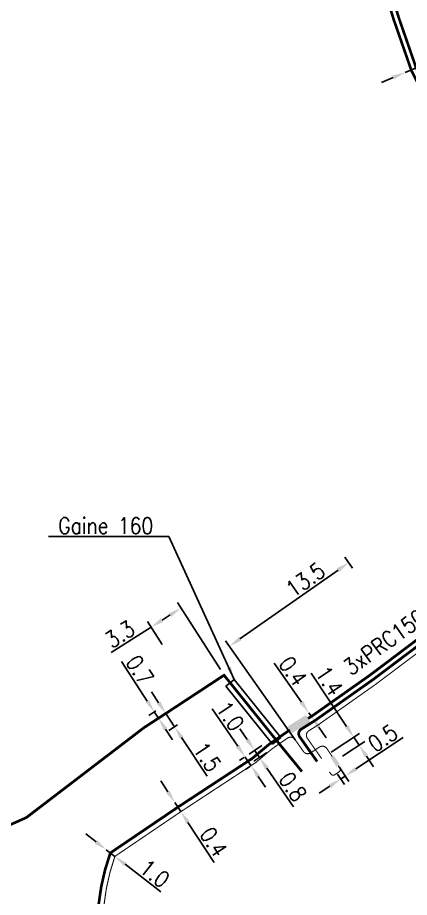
# Model space of a CAD drawing. Header units: millimetres. Extents: x 164000 to 164746, y 152000 to 152990.
# Drawn here: x 164122.2 to 164158.5, y 152680.2 to 152761.8 of the extents above; entities that cross this region are included whole.
import ezdxf
from ezdxf.enums import TextEntityAlignment as Align

# ---------------------------------------------------------------- set-up
doc = ezdxf.new("R2010")
doc.units = ezdxf.units.MM
doc.header["$PDMODE"] = 34
doc.layers.get('0').update_dxf_attribs({"linetype": 'CONTINUOUS'})
doc.layers.get('Defpoints').update_dxf_attribs({"linetype": 'CONTINUOUS'})
for name, color, linetype in [('M_120', 5, 'M_ST_13'), ('M_300', 7, 'CONTINUOUS'), ('M_400', 7, 'CONTINUOUS')]:
    doc.layers.add(name, color=color, linetype=linetype)
doc.styles.get("Standard").update_dxf_attribs({"font": 'romans.shx', "width": 0.85})
doc.linetypes.add('M_ST_13', pattern='A,5,-0.3,["oo",Standard,S=1.5,R=0,X=0,Y=-0.5],-3', length=8.3)
doc.dimstyles.get("Standard").update_dxf_attribs({"dimtxt": 1.5, "dimasz": 1.2, "dimexe": 0.625, "dimexo": 0.625, "dimgap": 0.25, "dimtad": 1, "dimdec": 1, "dimzin": 0, "dimdsep": 46, "dimtxsty": 'Standard', "dimcen": -0.5, "dimadec": 0, "dimazin": 0, "dimtfac": 1, "dimtdec": 1, "dimtmove": 0, "dimatfit": 3, "dimfxl": 0, "dimtolj": 1, "dimtzin": 0, "dimarcsym": 0})

# ---------------------------------------------------------------- blocks, each defined once
blk = doc.blocks.new('*D48')
at = {"layer": 'Defpoints', "color": 0, "linetype": 'Continuous', "transparency": 16777216}
for p in [(164130.456, 152684.621), (164130.456, 152684.621), (164131.247, 152684.008)]:
    blk.add_point(p, dxfattribs=at)
at = {"layer": 'M_120', "color": 0, "linetype": 'Continuous', "lineweight": -2, "transparency": 16777216}
for p, q in [((164129.508, 152685.356), (164128.559, 152686.091)), ((164130.456, 152684.621), (164131.247, 152684.008)), ((164132.195, 152683.273), (164135.506, 152680.707))]:
    blk.add_line(p, q, dxfattribs=at)
at = {"layer": 'M_120', "color": 0, "linetype": 'Continuous', "transparency": 16777216}
for points in [[(164129.63, 152685.514), (164129.385, 152685.198), (164130.456, 152684.621)], [(164132.318, 152683.431), (164132.073, 152683.115), (164131.247, 152684.008)]]:
    blk.add_solid(points, dxfattribs=at)
at = {"layer": 'M_120', "color": 0, "linetype": 'Continuous', "transparency": 16777216, "insert": (164134.938, 152682.413), "char_height": 1.5, "attachment_point": 5, "rotation": 322.22213}
blk.add_mtext('\\A1;1.0', dxfattribs=at)
blk = doc.blocks.new('*D49')
at = {"layer": 'Defpoints', "color": 0, "linetype": 'Continuous', "transparency": 16777216}
for p in [(164136.817, 152688.997), (164136.817, 152688.997), (164137.364, 152688.16)]:
    blk.add_point(p, dxfattribs=at)
at = {"layer": 'M_120', "color": 0, "linetype": 'Continuous', "lineweight": -2, "transparency": 16777216}
for p, q in [((164136.159, 152690.001), (164135.502, 152691.005)), ((164136.817, 152688.997), (164137.364, 152688.16)), ((164138.022, 152687.156), (164140.45, 152683.448))]:
    blk.add_line(p, q, dxfattribs=at)
at = {"layer": 'M_120', "color": 0, "linetype": 'Continuous', "transparency": 16777216}
for points in [[(164136.327, 152690.111), (164135.992, 152689.891), (164136.817, 152688.997)], [(164138.189, 152687.266), (164137.854, 152687.047), (164137.364, 152688.16)]]:
    blk.add_solid(points, dxfattribs=at)
at = {"layer": 'M_120', "color": 0, "linetype": 'Continuous', "transparency": 16777216, "insert": (164140.401, 152685.348), "char_height": 1.5, "attachment_point": 5, "rotation": 303.21396}
blk.add_mtext('\\A1;0.4', dxfattribs=at)
blk = doc.blocks.new('*D50')
at = {"layer": 'Defpoints', "color": 0, "linetype": 'Continuous', "transparency": 16777216}
for p in [(164152.901, 152711.26), (164153.627, 152710.226), (164148.322, 152694.299)]:
    blk.add_point(p, dxfattribs=at)
at = {"layer": 'M_120', "color": 0, "linetype": 'Continuous', "lineweight": -2, "transparency": 16777216}
for p, q in [((164153.268, 152710.737), (164152.541, 152711.771)), ((164142.838, 152704.186), (164151.919, 152710.569)), ((164147.962, 152694.811), (164141.497, 152704.007))]:
    blk.add_line(p, q, dxfattribs=at)
at = {"layer": 'M_120', "color": 0, "linetype": 'Continuous', "transparency": 16777216}
for points in [[(164151.804, 152710.733), (164152.034, 152710.406), (164152.901, 152711.26)], [(164142.723, 152704.35), (164142.953, 152704.022), (164141.857, 152703.496)]]:
    blk.add_solid(points, dxfattribs=at)
at = {"layer": 'M_120', "color": 0, "linetype": 'Continuous', "transparency": 16777216, "insert": (164148.899, 152709.669), "char_height": 1.5, "attachment_point": 5, "rotation": 35.10574}
blk.add_mtext('\\A1;13.5', dxfattribs=at)
blk = doc.blocks.new('*D51')
at = {"layer": 'Defpoints', "color": 0, "linetype": 'Continuous', "transparency": 16777216}
for p in [(164143.3, 152693.243), (164143.717, 152693.527), (164144.279, 152692.7)]:
    blk.add_point(p, dxfattribs=at)
at = {"layer": 'M_120', "color": 0, "linetype": 'Continuous', "lineweight": -2, "transparency": 16777216}
for p, q in [((164142.624, 152694.235), (164140.266, 152697.698)), ((164143.2, 152693.175), (164142.783, 152692.891)), ((164143.863, 152692.416), (164143.3, 152693.243)), ((164143.763, 152692.348), (164143.346, 152692.065)), ((164144.538, 152691.424), (164145.213, 152690.432))]:
    blk.add_line(p, q, dxfattribs=at)
at = {"layer": 'M_120', "color": 0, "linetype": 'Continuous', "transparency": 16777216}
for points in [[(164142.79, 152694.347), (164142.459, 152694.122), (164143.3, 152693.243)], [(164144.703, 152691.537), (164144.373, 152691.312), (164143.863, 152692.416)]]:
    blk.add_solid(points, dxfattribs=at)
at = {"layer": 'M_120', "color": 0, "linetype": 'Continuous', "transparency": 16777216, "insert": (164141.934, 152697.025), "char_height": 1.5, "attachment_point": 5, "rotation": 304.24999}
blk.add_mtext('\\A1;1.0', dxfattribs=at)
blk = doc.blocks.new('*D52')
at = {"layer": 'Defpoints', "color": 0, "linetype": 'Continuous', "transparency": 16777216}
for p in [(164145.383, 152694.664), (164144.192, 152693.847), (164145.835, 152694.004)]:
    blk.add_point(p, dxfattribs=at)
at = {"layer": 'M_120', "color": 0, "linetype": 'Continuous', "lineweight": -2, "transparency": 16777216}
for p, q in [((164143.513, 152694.837), (164142.835, 152695.827)), ((164144.867, 152694.31), (164143.677, 152693.494)), ((164145.32, 152693.651), (164144.129, 152692.834)), ((164144.192, 152693.847), (164144.645, 152693.188)), ((164145.323, 152692.198), (164147.796, 152688.593))]:
    blk.add_line(p, q, dxfattribs=at)
at = {"layer": 'M_120', "color": 0, "linetype": 'Continuous', "transparency": 16777216}
for points in [[(164143.678, 152694.95), (164143.348, 152694.724), (164144.192, 152693.847)], [(164145.488, 152692.311), (164145.158, 152692.085), (164144.645, 152693.188)]]:
    blk.add_solid(points, dxfattribs=at)
at = {"layer": 'M_120', "color": 0, "linetype": 'Continuous', "transparency": 16777216, "insert": (164147.723, 152690.466), "char_height": 1.5, "attachment_point": 5, "rotation": 304.44206}
blk.add_mtext('\\A1;0.8', dxfattribs=at)
blk = doc.blocks.new('*D53')
at = {"layer": 'Defpoints', "color": 0, "linetype": 'Continuous', "transparency": 16777216}
for p in [(164149.221, 152697.314), (164149.221, 152697.314), (164149.45, 152696.986)]:
    blk.add_point(p, dxfattribs=at)
at = {"layer": 'M_120', "color": 0, "linetype": 'Continuous', "lineweight": -2, "transparency": 16777216}
for p, q in [((164148.535, 152698.299), (164146.001, 152701.935)), ((164149.45, 152696.986), (164149.221, 152697.314)), ((164150.136, 152696.001), (164150.822, 152695.017))]:
    blk.add_line(p, q, dxfattribs=at)
at = {"layer": 'M_120', "color": 0, "linetype": 'Continuous', "transparency": 16777216}
for points in [[(164148.699, 152698.413), (164148.371, 152698.184), (164149.221, 152697.314)], [(164150.3, 152696.116), (164149.972, 152695.887), (164149.45, 152696.986)]]:
    blk.add_solid(points, dxfattribs=at)
at = {"layer": 'M_120', "color": 0, "linetype": 'Continuous', "transparency": 16777216, "insert": (164147.746, 152701.181), "char_height": 1.5, "attachment_point": 5, "rotation": 304.87018}
blk.add_mtext('\\A1;0.4', dxfattribs=at)
blk = doc.blocks.new('M_300_03')
at = {"color": 0, "linetype": 'Continuous'}
blk.add_solid([(-1, 0.375), (-1, -0.375), (1, 0.375), (1, -0.375)], dxfattribs=at)
at = {"color": 0, "linetype": 'Continuous', "width": 0.75, "flags": 3}
for tag, p in [('DEF_LEG', (0, -5)), ('DEF_COUP', (0, -7.5)), ('DEF_TYPE', (0, -10))]:
    blk.add_attdef(tag, text='', height=1.2, dxfattribs=at).set_placement(p, align=Align.MIDDLE)
blk = doc.blocks.new('*D87')
at = {"layer": 'Defpoints', "color": 0, "linetype": 'Continuous', "transparency": 16777216}
for p in [(164158.143, 152756.726), (164158.143, 152756.726), (164159.156, 152757.156)]:
    blk.add_point(p, dxfattribs=at)
at = {"layer": 'M_120', "color": 0, "linetype": 'Continuous', "lineweight": -2, "transparency": 16777216}
for p, q in [((164160.261, 152757.624), (164163.782, 152759.118)), ((164158.143, 152756.726), (164159.156, 152757.156)), ((164157.039, 152756.257), (164155.934, 152755.789))]:
    blk.add_line(p, q, dxfattribs=at)
at = {"layer": 'M_120', "color": 0, "linetype": 'Continuous', "transparency": 16777216}
for points in [[(164160.183, 152757.808), (164160.339, 152757.44), (164159.156, 152757.156)], [(164156.961, 152756.441), (164157.117, 152756.073), (164158.143, 152756.726)]]:
    blk.add_solid(points, dxfattribs=at)
at = {"layer": 'M_120', "color": 0, "linetype": 'Continuous', "transparency": 16777216, "insert": (164162.183, 152759.526), "char_height": 1.5, "attachment_point": 5, "rotation": 22.98715}
blk.add_mtext('\\A1;1.1', dxfattribs=at)
blk = doc.blocks.new('*D205')
at = {"layer": 'Defpoints', "color": 0, "linetype": 'Continuous', "transparency": 16777216}
for p in [(164134.603, 152705.272), (164135.957, 152703.149), (164141.361, 152700.813)]:
    blk.add_point(p, dxfattribs=at)
at = {"layer": 'M_120', "color": 0, "linetype": 'Continuous', "lineweight": -2, "transparency": 16777216}
for p, q in [((164141.025, 152701.339), (164137.049, 152707.573)), ((164135.621, 152703.676), (164134.267, 152705.799)), ((164136.373, 152706.401), (164135.615, 152705.917)), ((164134.603, 152705.272), (164130.917, 152702.921))]:
    blk.add_line(p, q, dxfattribs=at)
at = {"layer": 'M_120', "color": 0, "linetype": 'Continuous', "transparency": 16777216}
for points in [[(164136.266, 152706.57), (164136.481, 152706.232), (164137.385, 152707.046)], [(164135.507, 152706.086), (164135.722, 152705.748), (164134.603, 152705.272)]]:
    blk.add_solid(points, dxfattribs=at)
at = {"layer": 'M_120', "color": 0, "linetype": 'Continuous', "transparency": 16777216, "insert": (164131.716, 152704.617), "char_height": 1.5, "attachment_point": 5, "rotation": 32.53286}
blk.add_mtext('\\A1;3.3', dxfattribs=at)
blk = doc.blocks.new('*D207')
at = {"layer": 'Defpoints', "color": 0, "linetype": 'Continuous', "transparency": 16777216}
for p in [(164135.581, 152697.849), (164134.903, 152697.408), (164135.963, 152697.263)]:
    blk.add_point(p, dxfattribs=at)
at = {"layer": 'M_120', "color": 0, "linetype": 'Continuous', "lineweight": -2, "transparency": 16777216}
for p, q in [((164134.249, 152698.414), (164131.865, 152702.078)), ((164135.057, 152697.509), (164134.379, 152697.067)), ((164135.439, 152696.922), (164134.761, 152696.48)), ((164135.285, 152696.821), (164134.903, 152697.408)), ((164135.939, 152695.815), (164136.594, 152694.81))]:
    blk.add_line(p, q, dxfattribs=at)
at = {"layer": 'M_120', "color": 0, "linetype": 'Continuous', "transparency": 16777216}
for points in [[(164134.416, 152698.523), (164134.081, 152698.305), (164134.903, 152697.408)], [(164136.107, 152695.925), (164135.772, 152695.706), (164135.285, 152696.821)]]:
    blk.add_solid(points, dxfattribs=at)
at = {"layer": 'M_120', "color": 0, "linetype": 'Continuous', "transparency": 16777216, "insert": (164133.568, 152701.294), "char_height": 1.5, "attachment_point": 5, "rotation": 303.04922}
blk.add_mtext('\\A1;0.7', dxfattribs=at)
blk = doc.blocks.new('*D208')
at = {"layer": 'Defpoints', "color": 0, "linetype": 'Continuous', "transparency": 16777216}
for p in [(164135.963, 152697.263), (164136.775, 152696.029), (164137.562, 152696.546)]:
    blk.add_point(p, dxfattribs=at)
at = {"layer": 'M_120', "color": 0, "linetype": 'Continuous', "lineweight": -2, "transparency": 16777216}
for p, q in [((164135.304, 152698.265), (164134.644, 152699.268)), ((164135.963, 152697.263), (164136.775, 152696.029)), ((164137.04, 152696.203), (164136.252, 152695.685)), ((164137.434, 152695.026), (164139.793, 152691.439))]:
    blk.add_line(p, q, dxfattribs=at)
at = {"layer": 'M_120', "color": 0, "linetype": 'Continuous', "transparency": 16777216}
for points in [[(164135.471, 152698.375), (164135.137, 152698.155), (164135.963, 152697.263)], [(164137.601, 152695.136), (164137.267, 152694.916), (164136.775, 152696.029)]]:
    blk.add_solid(points, dxfattribs=at)
at = {"layer": 'M_120', "color": 0, "linetype": 'Continuous', "transparency": 16777216, "insert": (164139.807, 152693.237), "char_height": 1.5, "attachment_point": 5, "rotation": 303.32829}
blk.add_mtext('\\A1;1.5', dxfattribs=at)
blk = doc.blocks.new('*D209')
at = {"layer": 'Defpoints', "color": 0, "linetype": 'Continuous', "transparency": 16777216}
for p in [(164153.383, 152695.063), (164150.75, 152693.315), (164151.821, 152692.946)]:
    blk.add_point(p, dxfattribs=at)
at = {"layer": 'M_300', "color": 0, "linetype": 'Continuous', "lineweight": -2, "transparency": 16777216}
for p, q in [((164152.719, 152696.063), (164149.439, 152701.003)), ((164151.271, 152693.661), (164153.904, 152695.409)), ((164152.342, 152693.291), (164154.401, 152694.659)), ((164153.881, 152694.313), (164153.383, 152695.063)), ((164154.544, 152693.313), (164155.208, 152692.314))]:
    blk.add_line(p, q, dxfattribs=at)
at = {"layer": 'M_300', "color": 0, "linetype": 'Continuous', "transparency": 16777216}
for points in [[(164152.886, 152696.173), (164152.552, 152695.952), (164153.383, 152695.063)], [(164154.711, 152693.424), (164154.378, 152693.203), (164153.881, 152694.313)]]:
    blk.add_solid(points, dxfattribs=at)
at = {"layer": 'M_300', "color": 0, "linetype": 'Continuous', "transparency": 16777216, "insert": (164151.115, 152700.286), "char_height": 1.5, "attachment_point": 5, "rotation": 303.58381}
blk.add_mtext('\\A1;1.4', dxfattribs=at)
blk = doc.blocks.new('*D210')
at = {"layer": 'Defpoints', "color": 0, "linetype": 'Continuous', "transparency": 16777216}
for p in [(164151.665, 152692.842), (164151.525, 152692.149), (164152.58, 152691.463)]:
    blk.add_point(p, dxfattribs=at)
at = {"layer": 'M_300', "color": 0, "linetype": 'Continuous', "lineweight": -2, "transparency": 16777216}
for p, q in [((164153.58, 152692.127), (164157.95, 152695.029)), ((164152.011, 152692.321), (164152.926, 152690.943)), ((164151.871, 152691.628), (164152.509, 152690.666)), ((164152.164, 152691.187), (164152.58, 152691.463)), ((164151.164, 152690.523), (164150.164, 152689.859))]:
    blk.add_line(p, q, dxfattribs=at)
at = {"layer": 'M_300', "color": 0, "linetype": 'Continuous', "transparency": 16777216}
for points in [[(164153.469, 152692.294), (164153.69, 152691.961), (164152.58, 152691.463)], [(164151.053, 152690.69), (164151.274, 152690.356), (164152.164, 152691.187)]]:
    blk.add_solid(points, dxfattribs=at)
at = {"layer": 'M_300', "color": 0, "linetype": 'Continuous', "transparency": 16777216, "insert": (164156.076, 152694.985), "char_height": 1.5, "attachment_point": 5, "rotation": 33.58381}
blk.add_mtext('\\A1;0.5', dxfattribs=at)

msp = doc.modelspace()

# ---------------------------------------------------------------- linework, layer by layer
at = {"layer": 'M_120', "flags": 128}
for points, const_width in [([(164149.15, 152696.798), (164149.45, 152696.986), (164154.89, 152700.826), (164163.404, 152707.252), (164166.156, 152709.471), (164168.302, 152711.243), (164172.326, 152714.776), (164174.86, 152717.068, -0.036733), (164177.08, 152718.524, -0.067725), (164180.028, 152719.595, -0.058254), (164182.449, 152719.781, 0.267468), (164182.891, 152720.013), (164185.815, 152724.628, 0.393032), (164185.69, 152725.298), (164181.391, 152728.483), (164171.871, 152735.536), (164167.861, 152740.064, -0.051171), (164167.802, 152740.147), (164161.867, 152750.509), (164158.707, 152756.935), (164157.078, 152761.626), (164156.466, 152763.61), (164155.812, 152766.094), (164155.564, 152767.161), (164154.964, 152770.444), (164154.615, 152772.764), (164154.258, 152775.705), (164154.001, 152778.898), (164153.917, 152780.499), (164153.874, 152782.591), (164153.978, 152786.05), (164154.224, 152788.62), (164154.618, 152791.437), (164155.012, 152793.76), (164155.403, 152795.947), (164156.117, 152799.158), (164156.303, 152799.786, -0.309412), (164156.742, 152800.142, 0.309932), (164158.023, 152801.184, 0.308893), (164157.517, 152802.752, -0.309412), (164157.344, 152803.29), (164157.746, 152804.588), (164158.475, 152806.841), (164160.108, 152811.885), (164161.182, 152815.205), (164161.439, 152815.997, -0.333685), (164161.93, 152816.343, 0.333821), (164163.154, 152817.205, 0.332474), (164162.672, 152818.617, -0.336448), (164162.481, 152819.19), (164163.749, 152822.928), (164166.691, 152831.564), (164168.146, 152835.774), (164171.255, 152844.943), (164172.252, 152847.999), (164174.321, 152854.164), (164175.191, 152856.756), (164177.402, 152863.344), (164179.958, 152870.964), (164181.083, 152874.32), (164183.393, 152881.216), (164185.72, 152888.168), (164187.958, 152894.883), (164188.66, 152896.99), (164189.934, 152900.809, -0.425222), (164190.585, 152901.118), (164194.227, 152899.749), (164199.234, 152897.867)], 0.25), ([(164199.054, 152897.4), (164194.051, 152899.281), (164190.895, 152900.468, 0.425222), (164190.244, 152900.158), (164189.134, 152896.832), (164188.497, 152894.919), (164186.194, 152888.01), (164183.867, 152881.057), (164181.557, 152874.161), (164180.336, 152870.518), (164177.876, 152863.185), (164175.665, 152856.596), (164174.795, 152854.005), (164172.727, 152847.841), (164171.671, 152844.601), (164168.619, 152835.612), (164167.085, 152831.174), (164164.223, 152822.767), (164163.065, 152819.355, 0.288691), (164163.189, 152818.837, -0.284824), (164163.63, 152817.051, -0.28659), (164162.214, 152815.859, 0.286458), (164161.809, 152815.519), (164161.658, 152815.051), (164160.583, 152811.731), (164158.951, 152806.687), (164158.222, 152804.434), (164157.913, 152803.449, 0.270507), (164158.032, 152802.96, -0.269998), (164158.503, 152801.043, -0.271016), (164157.06, 152799.686, 0.270507), (164156.693, 152799.341), (164156.601, 152799.032), (164155.894, 152795.849), (164155.505, 152793.674), (164155.078, 152791.11), (164154.721, 152788.562), (164154.478, 152786.019), (164154.374, 152782.589), (164154.417, 152780.517), (164154.5, 152778.932), (164154.787, 152775.513), (164155.11, 152772.832), (164155.458, 152770.527), (164156.054, 152767.263), (164156.297, 152766.214), (164156.986, 152763.633), (164157.552, 152761.786), (164159.156, 152757.156), (164162.311, 152750.738), (164168.176, 152740.479, 0.051382), (164168.236, 152740.396), (164172.211, 152735.906), (164181.688, 152728.885), (164186.361, 152725.423, -0.393032), (164186.486, 152724.753), (164183.157, 152719.499, -0.274806), (164182.701, 152719.267, 0.065191), (164180.121, 152719.103, 0.066934), (164177.267, 152718.06, 0.034649), (164175.179, 152716.682), (164172.661, 152714.405), (164168.626, 152710.863), (164166.472, 152709.084), (164163.716, 152706.861), (164155.184, 152700.422), (164149.727, 152696.569), (164148.514, 152695.811, 0.430116), (164148.37, 152695.1), (164149.983, 152692.805)], 0.25), ([(164360.814, 152179.807), (164352.237, 152178.513), (164351.583, 152180.627), (164349.929, 152186.605), (164349.845, 152187.807), (164349.806, 152189.233), (164349.79, 152189.973), (164349.811, 152191.083), (164349.832, 152191.32), (164349.869, 152191.614), (164349.936, 152191.961), (164350.088, 152192.47), (164350.29, 152193.01), (164350.603, 152193.692), (164350.87, 152193.971), (164351.316, 152195.05), (164351.913, 152196.097), (164352.599, 152197.082), (164353.153, 152198.048, 0.246779), (164353.253, 152198.502), (164349.534, 152212.675, -0.479035), (164349.991, 152213.306), (164350.13, 152213.314), (164350.574, 152213.39), (164351.069, 152213.488), (164351.843, 152213.682), (164352.819, 152213.988), (164369.669, 152219.704), (164404.556, 152231.025), (164410.335, 152232.835), (164411.725, 152233.431), (164413.585, 152234.341), (164414.652, 152235.041), (164415.252, 152235.581), (164416.01, 152236.366), (164416.695, 152237.351), (164417.216, 152238.048), (164417.687, 152238.657), (164418.503, 152239.937), (164419.033, 152241.418), (164419.365, 152242.801), (164419.478, 152244.775), (164419.16, 152247.941), (164418.917, 152250.066), (164418.275, 152254.395), (164417.153, 152261.194), (164415.778, 152267.983), (164414.276, 152274.614), (164411.65, 152285.072), (164409.846, 152291.405), (164406.297, 152302.577), (164402.766, 152313.872), (164393.131, 152344.01), (164383.652, 152372.832), (164375.587, 152396.686), (164370.016, 152415.461), (164368.294, 152421.198), (164366.436, 152427.402), (164363.762, 152437.897), (164361.91, 152445.089), (164360.589, 152451.402), (164358.936, 152460.83), (164358.11, 152467.447), (164355.467, 152485.299), (164352.497, 152501.414), (164350.022, 152512.735), (164346.95, 152522.961, -0.034694), (164346.935, 152523.029), (164345.619, 152531.558), (164340.91, 152545.838), (164331.169, 152566.981), (164331.162, 152566.996, -0.404298), (164331.392, 152567.652), (164333.218, 152568.57, 0.36894), (164333.47, 152569.169), (164332.534, 152572.105), (164330.758, 152579.292, -0.004327), (164330.756, 152579.3), (164326.121, 152599.55, 0.000156), (164326.121, 152599.551), (164325.96, 152600.254), (164324.876, 152613.184), (164323.948, 152619.066), (164323.636, 152621.038), (164323.344, 152622.828), (164322.953, 152624.984), (164318.377, 152647.444), (164317.291, 152653.123), (164315.883, 152659.864), (164315.101, 152662.625), (164314.795, 152663.705, 0.198681), (164314.558, 152664.005), (164312.016, 152665.428, -0.233764), (164311.766, 152665.793), (164311.478, 152667.807, 0.202391), (164311.277, 152668.14), (164308.781, 152669.96), (164302.922, 152674.215, 0.060177), (164302.817, 152674.273), (164301.848, 152674.668), (164300.524, 152675.147), (164299.289, 152675.546), (164297.973, 152675.885), (164296.755, 152676.079), (164295.867, 152676.185), (164294.74, 152676.218), (164293.308, 152676.213), (164291.053, 152676.072), (164276.88, 152674.378), (164269.302, 152672.959), (164267.98, 152672.705), (164259.794, 152671.725), (164257.175, 152671.209), (164240.783, 152669.783), (164235.566, 152674.232), (164214.211, 152694.468), (164213.762, 152695.293), (164210.937, 152698.457), (164208.351, 152701.152), (164206.126, 152703.49), (164204.828, 152704.703), (164203.072, 152706.351), (164201.969, 152707.293), (164199.812, 152708.821), (164197.42, 152710.304), (164191.956, 152713.692), (164185.799, 152717.677, 0.035594), (164185.737, 152717.711, 0.155325), (164180.214, 152718.308, 0.066455), (164177.427, 152717.475, 0.015544), (164176.813, 152717.175, 0.067716), (164175.498, 152716.296), (164172.997, 152714.034), (164168.95, 152710.482), (164166.788, 152708.697), (164164.028, 152706.47), (164155.479, 152700.018), (164150.004, 152696.153), (164149.227, 152695.667, 0.430116), (164149.083, 152694.955), (164150.4, 152693.082)], 0.1), ([(164301.483, 152692.24), (164299.441, 152691.733), (164288.043, 152688.353), (164288.043, 152688.353), (164288.043, 152688.353), (164286.547, 152687.92), (164284.073, 152686.975), (164282.548, 152686.393), (164272.632, 152682.606), (164265.622, 152680.029), (164262.493, 152678.719), (164257.654, 152676.693), (164254.436, 152675.345), (164253.586, 152675.042), (164247.653, 152673.432), (164240.192, 152671.408), (164229.017, 152669.945), (164223.346, 152668.342), (164221.737, 152667.891), (164200.175, 152661.92), (164184.009, 152657.393), (164172.631, 152654.249), (164157.263, 152650.171), (164154.678, 152649.56), (164153.107, 152649.419), (164151.133, 152649.396), (164149.893, 152649.536), (164148.755, 152649.708), (164147.596, 152650.033), (164145.786, 152650.811), (164144.45, 152651.525), (164143.433, 152652.224, -0.113574), (164141.13, 152654.445), (164138.469, 152658.439), (164129.859, 152672.452, -0.068776), (164129.647, 152678.012, -0.079563), (164130.83, 152684.33), (164137.087, 152688.576), (164143.981, 152693.102), (164145.532, 152694.402), (164147.454, 152695.738)], 0.25)]:
    msp.add_lwpolyline(points, format="xyb", dxfattribs=dict(at, const_width=const_width))
msp.add_lwpolyline([(164148.58, 152691.874, 0.25, 0.25, 0), (164147.475, 152693.226, 0.25, 0.25, 0), (164146.243, 152694.735, 0.25, 0.25, 0), (164141.924, 152700.115, 0.25, 0.25, 0), (164141.361, 152700.813, 0.25, 0.25, 0), (164135.963, 152697.263, 0.25, 0.25, 0), (164133.946, 152695.95, 0.25, 0.25, 0), (164123.052, 152687.612, 0.25, 0.25, 0), (164108.873, 152681.294, 0.25, 0.25, 0), (164094.327, 152674.74, 0.25, 0.25, 0), (164091.9, 152673.859, 0.25, 0.25, 0), (164082.73, 152670.955, 0.25, 0.25, 0), (164060.278, 152665.8, 0.25, 0.25, 0), (164019.685, 152659.24, 0.25, 0.25, 0), (164000, 152656.174, 0, 0, 0)], format="xyseb", dxfattribs=at)
at = {"layer": 'M_120', "ltscale": 0.5, "const_width": 0.1, "flags": 128}
for points in [[(164151.388, 152693.258), (164150.89, 152694.008, 0.414214), (164150.197, 152694.148), (164149.397, 152693.616, -0.406455), (164148.711, 152693.745), (164147.932, 152694.853, 0.41225), (164147.238, 152694.977), (164145.835, 152694.004), (164144.279, 152692.7), (164137.364, 152688.16), (164131.247, 152684.008, 0.077737), (164130.146, 152677.981, 0.06781), (164130.335, 152672.632), (164138.89, 152658.709), (164141.548, 152654.72, 0.114241), (164143.703, 152652.645), (164144.71, 152651.953), (164146.003, 152651.262), (164147.763, 152650.505), (164148.86, 152650.198), (164149.958, 152650.032), (164151.158, 152649.896), (164153.082, 152649.919), (164154.598, 152650.055), (164157.135, 152650.655), (164172.501, 152654.732), (164183.875, 152657.875), (164200.041, 152662.402), (164221.602, 152668.372), (164223.211, 152668.823), (164228.916, 152670.436), (164240.094, 152671.899), (164247.522, 152673.915), (164253.436, 152675.519), (164254.256, 152675.812), (164257.461, 152677.154), (164262.3, 152679.18), (164265.429, 152680.49), (164272.454, 152683.073), (164282.369, 152686.86), (164283.894, 152687.443), (164286.388, 152688.395), (164287.92, 152688.837), (164287.92, 152688.837), (164287.92, 152688.837), (164299.32, 152692.218), (164299.32, 152692.218), (164303.186, 152693.177, -0.116716), (164303.416, 152693.18), (164304.194, 152693.005, 0.119181), (164304.429, 152693.011), (164307.306, 152693.832)], [(164151.118, 152691.857), (164151.262, 152691.648, 0.409435), (164151.607, 152691.581), (164152.02, 152691.855, 0.414214), (164152.09, 152692.202), (164151.941, 152692.425)]]:
    msp.add_lwpolyline(points, format="xyb", dxfattribs=at)
at = {"layer": 'M_400', "color": 7, "linetype": 'CONTINUOUS'}
for p, q in [((164141.534, 152699.802), (164141.924, 152700.115)), ((164142.314, 152700.428), (164141.924, 152700.115)), ((164146.633, 152695.048), (164142.314, 152700.428)), ((164145.853, 152694.422), (164141.534, 152699.802)), ((164145.853, 152694.422), (164146.243, 152694.735)), ((164146.633, 152695.048), (164146.243, 152694.735))]:
    msp.add_line(p, q, dxfattribs=at)

# ---------------------------------------------------------------- block references
at = {"layer": 'M_300', "rotation": 32.01257170825487}
msp.add_blockref('M_300_03', (164148.302, 152696.268), dxfattribs=at)
at = {"layer": 'M_300', "xscale": 0.5, "yscale": 0.5, "zscale": 0.5, "rotation": 123.5838066117042}
msp.add_blockref('M_300_03', (164151.665, 152692.842), dxfattribs=at)

# ---------------------------------------------------------------- texts
at = {"layer": 'M_120', "linetype": 'Continuous', "width": 0.85}
msp.add_text('3xPRC150Al', height=1.5, rotation=35.73581, dxfattribs=at).set_placement((164156.812, 152704.296), align=Align.MIDDLE)
at = {"layer": 'M_400', "linetype": 'Continuous', "insert": (164134.803, 152713.933), "char_height": 1.5, "attachment_point": 9}
msp.add_mtext('Gaine 160', dxfattribs=at)

# ---------------------------------------------------------------- dimensions: what is measured, and where the dimension line sits
at = {"layer": 'M_120', "linetype": 'Continuous'}
for base, p1, p2, angle, picture, middle in [((164158.143, 152756.726), (164159.156, 152757.156), (164158.143, 152756.726), 22.98715, '*D87', (164162.574, 152758.605)), ((164134.603, 152705.272), (164141.361, 152700.813), (164135.957, 152703.149), 32.53286, '*D205', (164132.254, 152703.774)), ((164134.903, 152697.408), (164135.963, 152697.263), (164135.581, 152697.849), 303.04922, '*D207', (164132.729, 152700.749)), ((164149.221, 152697.314), (164149.45, 152696.986), (164149.221, 152697.314), 304.87018, '*D53', (164146.925, 152700.609)), ((164143.3, 152693.243), (164144.279, 152692.7), (164143.717, 152693.527), 304.24999, '*D51', (164141.108, 152696.463)), ((164144.192, 152693.847), (164145.835, 152694.004), (164145.383, 152694.664), 304.44206, '*D52', (164146.899, 152689.901)), ((164130.456, 152684.621), (164131.247, 152684.008), (164130.456, 152684.621), 322.22213, '*D48', (164134.325, 152681.623))]:
    dim = msp.add_linear_dim(base=base, p1=p1, p2=p2, angle=angle, dimstyle='Standard', dxfattribs=at)
    dim.commit()
    dim.dimension.update_dxf_attribs({"geometry": picture, "text_midpoint": middle, "dimtype": 160})
for base, p1, p2, angle, text, picture, middle in [((164152.901, 152711.26), (164148.322, 152694.299), (164153.627, 152710.226), 215.10574, '13.5', '*D50', (164149.475, 152708.851)), ((164136.775, 152696.029), (164135.963, 152697.263), (164137.562, 152696.546), 123.32829, '1.5', '*D208', (164138.972, 152692.687)), ((164136.817, 152688.997), (164137.364, 152688.16), (164136.817, 152688.997), 303.21396, '0.4', '*D49', (164139.564, 152684.8))]:
    dim = msp.add_linear_dim(base=base, p1=p1, p2=p2, angle=angle, text=text, dimstyle='Standard', dxfattribs=at)
    dim.commit()
    dim.dimension.update_dxf_attribs({"geometry": picture, "text_midpoint": middle, "dimtype": 160})
at = {"layer": 'M_300', "linetype": 'Continuous'}
dim = msp.add_linear_dim(base=(164153.383, 152695.063), p1=(164151.821, 152692.946), p2=(164150.75, 152693.315), angle=303.58381, text='1.4', dimstyle='Standard', dxfattribs=at)
dim.commit()
dim.dimension.update_dxf_attribs({"geometry": '*D209', "text_midpoint": (164150.282, 152699.732), "dimtype": 160})
dim = msp.add_linear_dim(base=(164152.58, 152691.463), p1=(164151.525, 152692.149), p2=(164151.665, 152692.842), angle=213.58381, dimstyle='Standard', dxfattribs=at)
dim.commit()
dim.dimension.update_dxf_attribs({"geometry": '*D210', "text_midpoint": (164156.629, 152694.152), "dimtype": 160})

# ---------------------------------------------------------------- leaders
at = {"layer": 'M_400', "linetype": 'Continuous', "annotation_type": 0, "has_hookline": 1, "hookline_direction": 1, "text_width": 9.714}
msp.add_leader([(164142.314, 152700.428), (164136.253, 152713.683), (164135.053, 152713.683)], dimstyle='Standard', dxfattribs=at)

doc.saveas('drawing.dxf')
